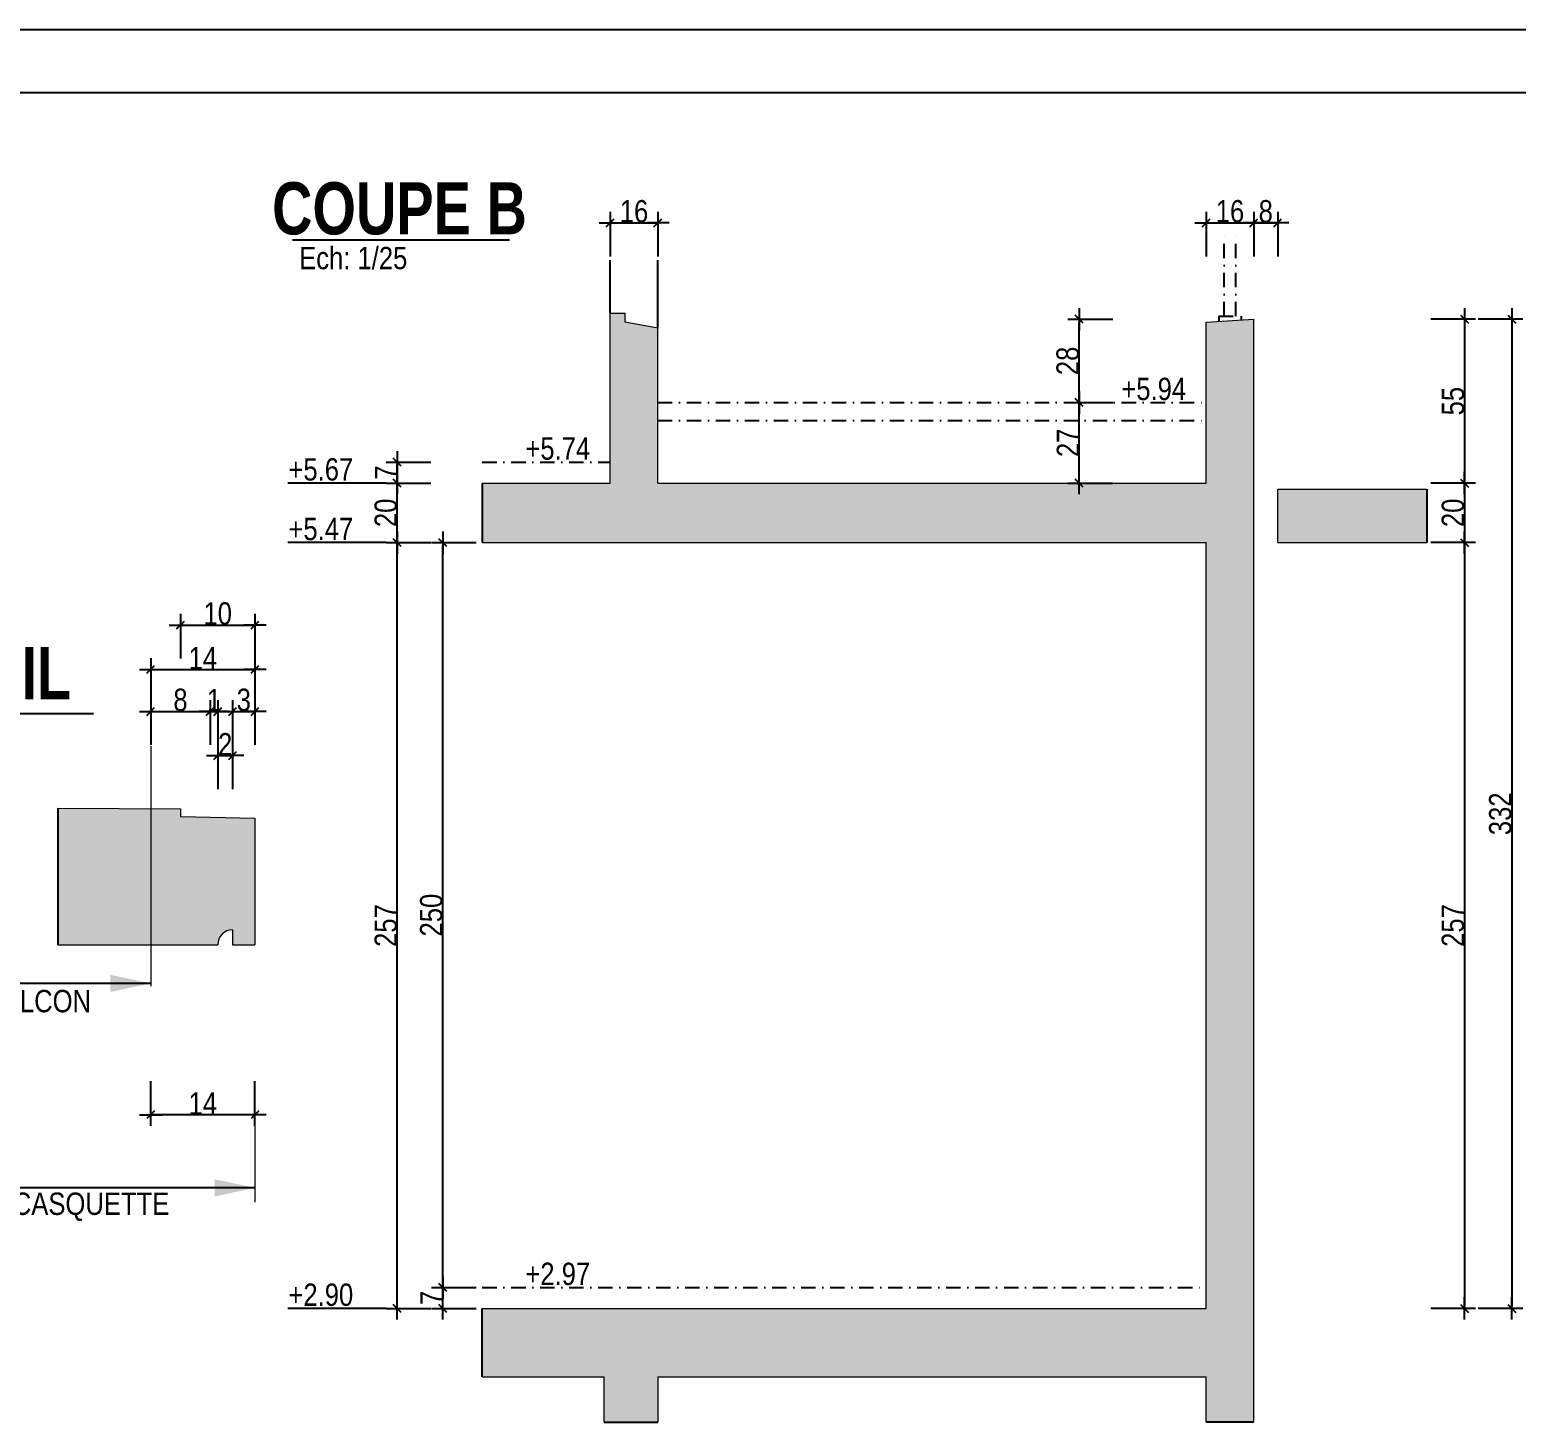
# Model space of a CAD drawing. Header units: centimetres. Extents: x -31 to 9059, y 2319 to 6519.
# Drawn here: x 7041 to 8039, y 5584 to 6519 of the extents above; entities that cross this region are included whole.
import ezdxf
from ezdxf.enums import TextEntityAlignment as Align

# ---------------------------------------------------------------- set-up
doc = ezdxf.new("R2010")
doc.units = ezdxf.units.CM
doc.header["$LTSCALE"] = 12.7
doc.header["$PDMODE"] = 1
doc.header["$PDSIZE"] = -2
doc.linetypes.add('TIRETPTX2', pattern=[50.8, 25.4, -12.7, 0, -12.7])
for name, color, linetype in [('01_cote_gen', 4, 'Continuous'), ('01_linteaux', 2, 'Continuous'), ('01_poch_BN', 9, 'Continuous'), ('01_texte', 230, 'Continuous'), ('AA_COTES', 2, 'Continuous')]:
    doc.layers.add(name, color=color, linetype=linetype)
doc.layers.add('01_murs_coup', color=5, linetype='Continuous', lineweight=60)
doc.layers.add('01_tram_axes', color=2, linetype='TIRETPTX2', lineweight=9)
doc.styles.add('ARIAL NA', font='ARIALN.TTF')
doc.styles.add('impact', font='impact.ttf')
doc.styles.add('STYLE2', font='ARIALN.TTF')
doc.dimstyles.new('JB10', dxfattribs={"dimscale": 0.1, "dimtxt": 150, "dimasz": 15, "dimexe": 0.1, "dimexo": 0.1, "dimgap": 0.09, "dimtad": 1, "dimdec": 1, "dimlfac": 0.2, "dimdsep": 46, "dimtxsty": 'STYLE2', "dimblk1": 'BOND_G', "dimblk2": 'BOND_D', "dimsah": 1, "dimcen": 1.5, "dimdle": 0.01, "dimse1": 1, "dimse2": 1, "dimclrd": 4, "dimclre": 2, "dimclrt": 6, "dimazin": 2, "dimtfac": 2.333333, "dimtdec": 1, "dimtix": 1, "dimtmove": 2, "dimatfit": 3, "dimldrblk": 'BOND_G', "dimfxl": 1, "dimtolj": 1, "dimtzin": 0, "dimarcsym": 0})
doc.dimstyles.new('JB25', dxfattribs={"dimscale": 0.1, "dimtxt": 150, "dimasz": 15, "dimexe": 0.1, "dimexo": 0.1, "dimgap": 0.09, "dimtad": 1, "dimdec": 1, "dimlfac": 0.5, "dimdsep": 46, "dimtxsty": 'STYLE2', "dimblk1": 'BOND_G', "dimblk2": 'BOND_D', "dimsah": 1, "dimcen": 1.5, "dimdle": 0.01, "dimse1": 1, "dimse2": 1, "dimclrd": 4, "dimclre": 2, "dimclrt": 6, "dimazin": 2, "dimtfac": 2.333333, "dimtdec": 1, "dimtix": 1, "dimtmove": 2, "dimatfit": 3, "dimldrblk": 'BOND_G', "dimfxl": 1, "dimtolj": 1, "dimtzin": 0, "dimarcsym": 0})

# ---------------------------------------------------------------- blocks, each defined once
blk = doc.blocks.new('BOND_G')
at = {"layer": 'AA_COTES', "color": 0}
for p, q in [((0, -5), (0, 15)), ((5, 0), (-5, 0)), ((1.77, 1.77), (-1.77, -1.77))]:
    blk.add_line(p, q, dxfattribs=at)
blk = doc.blocks.new('BOND_D')
at = {"layer": 'AA_COTES', "color": 0}
for p, q in [((5, 0), (-5, 0)), ((-1.77, -1.77), (1.77, 1.77)), ((0, 5), (0, -15))]:
    blk.add_line(p, q, dxfattribs=at)
blk = doc.blocks.new('*D1445')
at = {"layer": '01_cote_gen', "color": 4, "lineweight": -2, "ltscale": 2, "transparency": 16777216}
blk.add_line((7123.75, 6061.32), (7160.75, 6061.32), dxfattribs=at)
at = {"layer": 'Defpoints', "color": 0, "ltscale": 2, "transparency": 16777216}
for p in [(7162.25, 6061.32), (7122.25, 6031.96), (7162.25, 5894.73)]:
    blk.add_point(p, dxfattribs=at)
at = {"layer": '01_cote_gen', "color": 4, "lineweight": -2, "ltscale": 2, "transparency": 16777216, "xscale": 1.5, "yscale": 1.5, "zscale": 1.5, "rotation": 180}
blk.add_blockref('BOND_G', (7122.25, 6061.32), dxfattribs=at)
at = {"layer": '01_cote_gen', "color": 4, "lineweight": -2, "ltscale": 2, "transparency": 16777216, "xscale": 1.5, "yscale": 1.5, "zscale": 1.5}
blk.add_blockref('BOND_D', (7162.25, 6061.32), dxfattribs=at)
at = {"layer": '01_cote_gen', "color": 6, "lineweight": 0, "ltscale": 2, "transparency": 16777216, "insert": (7142.25, 6068.99), "char_height": 15, "attachment_point": 5, "style": 'STYLE2'}
blk.add_mtext('\\A1;8', dxfattribs=at)
blk = doc.blocks.new('*D1450')
at = {"layer": '01_cote_gen', "color": 4, "lineweight": -2, "ltscale": 2, "transparency": 16777216}
blk.add_line((7163.75, 6061.32), (7165.75, 6061.32), dxfattribs=at)
at = {"layer": 'Defpoints', "color": 0, "ltscale": 2, "transparency": 16777216}
for p in [(7167.25, 6061.32), (7167.25, 5904.73), (7162.25, 5894.73)]:
    blk.add_point(p, dxfattribs=at)
at = {"layer": '01_cote_gen', "color": 4, "lineweight": -2, "ltscale": 2, "transparency": 16777216, "xscale": 1.5, "yscale": 1.5, "zscale": 1.5, "rotation": 180}
blk.add_blockref('BOND_G', (7162.25, 6061.32), dxfattribs=at)
at = {"layer": '01_cote_gen', "color": 4, "lineweight": -2, "ltscale": 2, "transparency": 16777216, "xscale": 1.5, "yscale": 1.5, "zscale": 1.5}
blk.add_blockref('BOND_D', (7167.25, 6061.32), dxfattribs=at)
at = {"layer": '01_cote_gen', "color": 6, "lineweight": 0, "ltscale": 2, "transparency": 16777216, "insert": (7164.75, 6068.86), "char_height": 15, "attachment_point": 5, "style": 'STYLE2'}
blk.add_mtext('\\A1;1', dxfattribs=at)
blk = doc.blocks.new('*D1451')
at = {"layer": '01_cote_gen', "color": 4, "lineweight": -2, "ltscale": 2, "transparency": 16777216}
blk.add_line((7168.75, 6031.73), (7175.75, 6031.73), dxfattribs=at)
at = {"layer": 'Defpoints', "color": 0, "ltscale": 2, "transparency": 16777216}
for p in [(7177.25, 6031.73), (7167.25, 5904.73), (7177.25, 5904.73)]:
    blk.add_point(p, dxfattribs=at)
at = {"layer": '01_cote_gen', "color": 4, "lineweight": -2, "ltscale": 2, "transparency": 16777216, "xscale": 1.5, "yscale": 1.5, "zscale": 1.5, "rotation": 180}
blk.add_blockref('BOND_G', (7167.25, 6031.73), dxfattribs=at)
at = {"layer": '01_cote_gen', "color": 4, "lineweight": -2, "ltscale": 2, "transparency": 16777216, "xscale": 1.5, "yscale": 1.5, "zscale": 1.5}
blk.add_blockref('BOND_D', (7177.25, 6031.73), dxfattribs=at)
at = {"layer": '01_cote_gen', "color": 6, "lineweight": 0, "ltscale": 2, "transparency": 16777216, "insert": (7172.25, 6039.27), "char_height": 15, "attachment_point": 5, "style": 'STYLE2'}
blk.add_mtext('\\A1;2', dxfattribs=at)
blk = doc.blocks.new('*D1452')
at = {"layer": '01_cote_gen', "color": 4, "lineweight": -2, "ltscale": 2, "transparency": 16777216}
blk.add_line((7178.75, 6061.32), (7190.75, 6061.32), dxfattribs=at)
at = {"layer": 'Defpoints', "color": 0, "ltscale": 2, "transparency": 16777216}
for p in [(7192.25, 6061.32), (7177.25, 5904.73), (7192.25, 5904.73)]:
    blk.add_point(p, dxfattribs=at)
at = {"layer": '01_cote_gen', "color": 4, "lineweight": -2, "ltscale": 2, "transparency": 16777216, "xscale": 1.5, "yscale": 1.5, "zscale": 1.5, "rotation": 180}
blk.add_blockref('BOND_G', (7177.25, 6061.32), dxfattribs=at)
at = {"layer": '01_cote_gen', "color": 4, "lineweight": -2, "ltscale": 2, "transparency": 16777216, "xscale": 1.5, "yscale": 1.5, "zscale": 1.5}
blk.add_blockref('BOND_D', (7192.25, 6061.32), dxfattribs=at)
at = {"layer": '01_cote_gen', "color": 6, "lineweight": 0, "ltscale": 2, "transparency": 16777216, "insert": (7184.75, 6068.99), "char_height": 15, "attachment_point": 5, "style": 'STYLE2'}
blk.add_mtext('\\A1;3', dxfattribs=at)
blk = doc.blocks.new('*D1446')
at = {"layer": '01_cote_gen', "color": 4, "lineweight": -2, "ltscale": 2, "transparency": 16777216}
blk.add_line((7123.75, 6089.53), (7190.75, 6089.53), dxfattribs=at)
at = {"layer": 'Defpoints', "color": 0, "ltscale": 2, "transparency": 16777216}
for p in [(7192.25, 6089.53), (7192.25, 6038.82), (7122.25, 6009.23)]:
    blk.add_point(p, dxfattribs=at)
at = {"layer": '01_cote_gen', "color": 4, "lineweight": -2, "ltscale": 2, "transparency": 16777216, "xscale": 1.5, "yscale": 1.5, "zscale": 1.5, "rotation": 180}
blk.add_blockref('BOND_G', (7122.25, 6089.53), dxfattribs=at)
at = {"layer": '01_cote_gen', "color": 4, "lineweight": -2, "ltscale": 2, "transparency": 16777216, "xscale": 1.5, "yscale": 1.5, "zscale": 1.5}
blk.add_blockref('BOND_D', (7192.25, 6089.53), dxfattribs=at)
at = {"layer": '01_cote_gen', "color": 6, "lineweight": 0, "ltscale": 2, "transparency": 16777216, "insert": (7157.25, 6097.07), "char_height": 15, "attachment_point": 5, "style": 'STYLE2'}
blk.add_mtext('\\A1;14', dxfattribs=at)
blk = doc.blocks.new('*D1453')
at = {"layer": '01_cote_gen', "color": 4, "lineweight": -2, "ltscale": 2, "transparency": 16777216}
blk.add_line((7190.75, 5790.62), (7123.75, 5790.62), dxfattribs=at)
at = {"layer": 'Defpoints', "color": 0, "ltscale": 2, "transparency": 16777216}
for p in [(7122.25, 5904.73), (7192.25, 5904.73), (7122.25, 5790.62)]:
    blk.add_point(p, dxfattribs=at)
at = {"layer": '01_cote_gen', "color": 4, "lineweight": -2, "ltscale": 2, "transparency": 16777216, "xscale": 1.5, "yscale": 1.5, "zscale": 1.5, "rotation": 180}
blk.add_blockref('BOND_D', (7122.25, 5790.62), dxfattribs=at)
at = {"layer": '01_cote_gen', "color": 4, "lineweight": -2, "ltscale": 2, "transparency": 16777216, "xscale": 1.5, "yscale": 1.5, "zscale": 1.5}
blk.add_blockref('BOND_G', (7192.25, 5790.62), dxfattribs=at)
at = {"layer": '01_cote_gen', "color": 6, "lineweight": 0, "ltscale": 2, "transparency": 16777216, "insert": (7157.25, 5798.16), "char_height": 15, "attachment_point": 5, "style": 'STYLE2'}
blk.add_mtext('\\A1;14', dxfattribs=at)
blk = doc.blocks.new('*D1454')
at = {"layer": '01_cote_gen', "color": 4, "lineweight": -2, "ltscale": 2, "transparency": 16777216}
blk.add_line((7143.75, 6119.3), (7190.75, 6119.3), dxfattribs=at)
at = {"layer": 'Defpoints', "color": 0, "ltscale": 2, "transparency": 16777216}
for p in [(7192.25, 6119.3), (7142.25, 5995.88), (7192.25, 5989.73)]:
    blk.add_point(p, dxfattribs=at)
at = {"layer": '01_cote_gen', "color": 4, "lineweight": -2, "ltscale": 2, "transparency": 16777216, "xscale": 1.5, "yscale": 1.5, "zscale": 1.5, "rotation": 180}
blk.add_blockref('BOND_G', (7142.25, 6119.3), dxfattribs=at)
at = {"layer": '01_cote_gen', "color": 4, "lineweight": -2, "ltscale": 2, "transparency": 16777216, "xscale": 1.5, "yscale": 1.5, "zscale": 1.5}
blk.add_blockref('BOND_D', (7192.25, 6119.3), dxfattribs=at)
at = {"layer": '01_cote_gen', "color": 6, "lineweight": 0, "ltscale": 2, "transparency": 16777216, "insert": (7167.25, 6126.97), "char_height": 15, "attachment_point": 5, "style": 'STYLE2'}
blk.add_mtext('\\A1;10', dxfattribs=at)
blk = doc.blocks.new('*D1461')
at = {"layer": '01_cote_gen', "color": 4, "lineweight": -2, "transparency": 16777216}
blk.add_line((7318.28, 5662.09), (7318.28, 5673.09), dxfattribs=at)
at = {"layer": 'Defpoints', "color": 0, "transparency": 16777216}
for p in [(7318.28, 5674.59), (7411.81, 5674.59), (7424.43, 5660.59)]:
    blk.add_point(p, dxfattribs=at)
at = {"layer": '01_cote_gen', "color": 4, "lineweight": -2, "transparency": 16777216, "xscale": 1.5, "yscale": 1.5, "zscale": 1.5}
for name, p, rotation in [('BOND_D', (7318.28, 5674.59), 90), ('BOND_G', (7318.28, 5660.59), 270)]:
    blk.add_blockref(name, p, dxfattribs=dict(at, rotation=rotation))
at = {"layer": '01_cote_gen', "color": 6, "transparency": 16777216, "insert": (7310.77, 5667.59), "char_height": 15, "attachment_point": 5, "rotation": 90, "style": 'STYLE2'}
blk.add_mtext('\\A1;7', dxfattribs=at)
blk = doc.blocks.new('*D1459')
at = {"layer": '01_cote_gen', "color": 4, "lineweight": -2, "transparency": 16777216}
blk.add_line((7287.76, 6176.09), (7287.76, 6213.09), dxfattribs=at)
at = {"layer": 'Defpoints', "color": 0, "transparency": 16777216}
for p in [(7287.76, 6214.59), (7310.26, 6214.59), (7310.26, 6174.59)]:
    blk.add_point(p, dxfattribs=at)
at = {"layer": '01_cote_gen', "color": 4, "lineweight": -2, "transparency": 16777216, "xscale": 1.5, "yscale": 1.5, "zscale": 1.5}
for name, p, rotation in [('BOND_D', (7287.76, 6214.59), 90), ('BOND_G', (7287.76, 6174.59), 270)]:
    blk.add_blockref(name, p, dxfattribs=dict(at, rotation=rotation))
at = {"layer": '01_cote_gen', "color": 6, "transparency": 16777216, "insert": (7280.09, 6194.59), "char_height": 15, "attachment_point": 5, "rotation": 90, "style": 'STYLE2'}
blk.add_mtext('\\A1;20', dxfattribs=at)
blk = doc.blocks.new('*D1460')
at = {"layer": '01_cote_gen', "color": 4, "lineweight": -2, "transparency": 16777216}
blk.add_line((7287.76, 5662.09), (7287.76, 6173.09), dxfattribs=at)
at = {"layer": 'Defpoints', "color": 0, "transparency": 16777216}
for p in [(7287.76, 6174.59), (7340.85, 6174.59), (7370.31, 5660.59)]:
    blk.add_point(p, dxfattribs=at)
at = {"layer": '01_cote_gen', "color": 4, "lineweight": -2, "transparency": 16777216, "xscale": 1.5, "yscale": 1.5, "zscale": 1.5}
for name, p, rotation in [('BOND_D', (7287.76, 6174.59), 90), ('BOND_G', (7287.76, 5660.59), 270)]:
    blk.add_blockref(name, p, dxfattribs=dict(at, rotation=rotation))
at = {"layer": '01_cote_gen', "color": 6, "transparency": 16777216, "insert": (7280.09, 5917.59), "char_height": 15, "attachment_point": 5, "rotation": 90, "style": 'STYLE2'}
blk.add_mtext('\\A1;257', dxfattribs=at)
blk = doc.blocks.new('*D1462')
at = {"layer": '01_cote_gen', "color": 4, "lineweight": -2, "transparency": 16777216}
blk.add_line((7287.76, 6216.09), (7287.76, 6227.09), dxfattribs=at)
at = {"layer": 'Defpoints', "color": 0, "transparency": 16777216}
for p in [(7287.76, 6228.59), (7310.26, 6228.59), (7310.26, 6214.59)]:
    blk.add_point(p, dxfattribs=at)
at = {"layer": '01_cote_gen', "color": 4, "lineweight": -2, "transparency": 16777216, "xscale": 1.5, "yscale": 1.5, "zscale": 1.5}
for name, p, rotation in [('BOND_D', (7287.76, 6228.59), 90), ('BOND_G', (7287.76, 6214.59), 270)]:
    blk.add_blockref(name, p, dxfattribs=dict(at, rotation=rotation))
at = {"layer": '01_cote_gen', "color": 6, "transparency": 16777216, "insert": (7280.25, 6221.59), "char_height": 15, "attachment_point": 5, "rotation": 90, "style": 'STYLE2'}
blk.add_mtext('\\A1;7', dxfattribs=at)
blk = doc.blocks.new('*D1463')
at = {"layer": '01_cote_gen', "color": 4, "lineweight": -2, "transparency": 16777216}
blk.add_line((7864.17, 6389.25), (7877.17, 6389.25), dxfattribs=at)
at = {"layer": 'Defpoints', "color": 0, "transparency": 16777216}
for p in [(7878.67, 6389.25), (7862.67, 6366.75), (7878.67, 6366.75)]:
    blk.add_point(p, dxfattribs=at)
at = {"layer": '01_cote_gen', "color": 4, "lineweight": -2, "transparency": 16777216, "xscale": 1.5, "yscale": 1.5, "zscale": 1.5, "rotation": 180}
blk.add_blockref('BOND_G', (7862.67, 6389.25), dxfattribs=at)
at = {"layer": '01_cote_gen', "color": 4, "lineweight": -2, "transparency": 16777216, "xscale": 1.5, "yscale": 1.5, "zscale": 1.5}
blk.add_blockref('BOND_D', (7878.67, 6389.25), dxfattribs=at)
at = {"layer": '01_cote_gen', "color": 6, "transparency": 16777216, "insert": (7870.67, 6396.92), "char_height": 15, "attachment_point": 5, "style": 'STYLE2'}
blk.add_mtext('\\A1;8', dxfattribs=at)
blk = doc.blocks.new('*D1464')
at = {"layer": '01_cote_gen', "color": 4, "lineweight": -2, "transparency": 16777216}
blk.add_line((7318.28, 5676.09), (7318.28, 6173.09), dxfattribs=at)
at = {"layer": 'Defpoints', "color": 0, "transparency": 16777216}
for p in [(7310.26, 6174.59), (7318.28, 6174.59), (7340.78, 5674.59)]:
    blk.add_point(p, dxfattribs=at)
at = {"layer": '01_cote_gen', "color": 4, "lineweight": -2, "transparency": 16777216, "xscale": 1.5, "yscale": 1.5, "zscale": 1.5}
for name, p, rotation in [('BOND_D', (7318.28, 6174.59), 90), ('BOND_G', (7318.28, 5674.59), 270)]:
    blk.add_blockref(name, p, dxfattribs=dict(at, rotation=rotation))
at = {"layer": '01_cote_gen', "color": 6, "transparency": 16777216, "insert": (7310.61, 5924.59), "char_height": 15, "attachment_point": 5, "rotation": 90, "style": 'STYLE2'}
blk.add_mtext('\\A1;250', dxfattribs=at)
blk = doc.blocks.new('*D1465')
at = {"layer": '01_cote_gen', "color": 4, "lineweight": -2, "transparency": 16777216}
blk.add_line((7745.42, 6216.09), (7745.42, 6267.09), dxfattribs=at)
at = {"layer": 'Defpoints', "color": 0, "transparency": 16777216}
for p in [(7745.42, 6268.59), (7785.13, 6268.59), (7785.13, 6214.59)]:
    blk.add_point(p, dxfattribs=at)
at = {"layer": '01_cote_gen', "color": 4, "lineweight": -2, "transparency": 16777216, "xscale": 1.5, "yscale": 1.5, "zscale": 1.5}
for name, p, rotation in [('BOND_D', (7745.42, 6268.59), 90), ('BOND_G', (7745.42, 6214.59), 270)]:
    blk.add_blockref(name, p, dxfattribs=dict(at, rotation=rotation))
at = {"layer": '01_cote_gen', "color": 6, "transparency": 16777216, "insert": (7737.88, 6241.59), "char_height": 15, "attachment_point": 5, "rotation": 90, "style": 'STYLE2'}
blk.add_mtext('\\A1;27', dxfattribs=at)
blk = doc.blocks.new('*D1466')
at = {"layer": '01_cote_gen', "color": 4, "lineweight": -2, "transparency": 16777216}
blk.add_line((7745.42, 6270.09), (7745.42, 6323.09), dxfattribs=at)
at = {"layer": 'Defpoints', "color": 0, "transparency": 16777216}
for p in [(7745.42, 6324.59), (7767.92, 6324.59), (7780.59, 6268.59)]:
    blk.add_point(p, dxfattribs=at)
at = {"layer": '01_cote_gen', "color": 4, "lineweight": -2, "transparency": 16777216, "xscale": 1.5, "yscale": 1.5, "zscale": 1.5}
for name, p, rotation in [('BOND_D', (7745.42, 6324.59), 90), ('BOND_G', (7745.42, 6268.59), 270)]:
    blk.add_blockref(name, p, dxfattribs=dict(at, rotation=rotation))
at = {"layer": '01_cote_gen', "color": 6, "transparency": 16777216, "insert": (7737.75, 6296.59), "char_height": 15, "attachment_point": 5, "rotation": 90, "style": 'STYLE2'}
blk.add_mtext('\\A1;28', dxfattribs=at)
blk = doc.blocks.new('*D1467')
at = {"layer": '01_cote_gen', "color": 4, "lineweight": -2, "transparency": 16777216}
blk.add_line((8004.03, 6323.09), (8004.03, 6216.09), dxfattribs=at)
at = {"layer": 'Defpoints', "color": 0, "transparency": 16777216}
for p in [(7862.67, 6324.59), (7830.67, 6214.59), (8004.03, 6214.59)]:
    blk.add_point(p, dxfattribs=at)
at = {"layer": '01_cote_gen', "color": 4, "lineweight": -2, "transparency": 16777216, "xscale": 1.5, "yscale": 1.5, "zscale": 1.5}
for name, p, rotation in [('BOND_G', (8004.03, 6324.59), 90), ('BOND_D', (8004.03, 6214.59), 270)]:
    blk.add_blockref(name, p, dxfattribs=dict(at, rotation=rotation))
at = {"layer": '01_cote_gen', "color": 6, "transparency": 16777216, "insert": (7996.39, 6269.59), "char_height": 15, "attachment_point": 5, "rotation": 90, "style": 'STYLE2'}
blk.add_mtext('\\A1;55', dxfattribs=at)
blk = doc.blocks.new('*D1468')
at = {"layer": '01_cote_gen', "color": 4, "lineweight": -2, "transparency": 16777216}
blk.add_line((8004.03, 6213.09), (8004.03, 6176.09), dxfattribs=at)
at = {"layer": 'Defpoints', "color": 0, "transparency": 16777216}
for p in [(7830.67, 6214.59), (7830.67, 6174.59), (8004.03, 6174.59)]:
    blk.add_point(p, dxfattribs=at)
at = {"layer": '01_cote_gen', "color": 4, "lineweight": -2, "transparency": 16777216, "xscale": 1.5, "yscale": 1.5, "zscale": 1.5}
for name, p, rotation in [('BOND_G', (8004.03, 6214.59), 90), ('BOND_D', (8004.03, 6174.59), 270)]:
    blk.add_blockref(name, p, dxfattribs=dict(at, rotation=rotation))
at = {"layer": '01_cote_gen', "color": 6, "transparency": 16777216, "insert": (7996.36, 6194.59), "char_height": 15, "attachment_point": 5, "rotation": 90, "style": 'STYLE2'}
blk.add_mtext('\\A1;20', dxfattribs=at)
blk = doc.blocks.new('*D1469')
at = {"layer": '01_cote_gen', "color": 4, "lineweight": -2, "transparency": 16777216}
blk.add_line((8004.03, 6173.09), (8004.03, 5662.09), dxfattribs=at)
at = {"layer": 'Defpoints', "color": 0, "transparency": 16777216}
for p in [(7830.67, 6174.59), (7830.67, 5660.59), (8004.03, 5660.59)]:
    blk.add_point(p, dxfattribs=at)
at = {"layer": '01_cote_gen', "color": 4, "lineweight": -2, "transparency": 16777216, "xscale": 1.5, "yscale": 1.5, "zscale": 1.5}
for name, p, rotation in [('BOND_G', (8004.03, 6174.59), 90), ('BOND_D', (8004.03, 5660.59), 270)]:
    blk.add_blockref(name, p, dxfattribs=dict(at, rotation=rotation))
at = {"layer": '01_cote_gen', "color": 6, "transparency": 16777216, "insert": (7996.36, 5917.59), "char_height": 15, "attachment_point": 5, "rotation": 90, "style": 'STYLE2'}
blk.add_mtext('\\A1;257', dxfattribs=at)
blk = doc.blocks.new('*D1470')
at = {"layer": '01_cote_gen', "color": 4, "lineweight": -2, "transparency": 16777216}
blk.add_line((8035.8, 6323.09), (8035.8, 5662.09), dxfattribs=at)
at = {"layer": 'Defpoints', "color": 0, "transparency": 16777216}
for p in [(7862.67, 6324.59), (7830.67, 5660.59), (8035.8, 5660.59)]:
    blk.add_point(p, dxfattribs=at)
at = {"layer": '01_cote_gen', "color": 4, "lineweight": -2, "transparency": 16777216, "xscale": 1.5, "yscale": 1.5, "zscale": 1.5}
for name, p, rotation in [('BOND_G', (8035.8, 6324.59), 90), ('BOND_D', (8035.8, 5660.59), 270)]:
    blk.add_blockref(name, p, dxfattribs=dict(at, rotation=rotation))
at = {"layer": '01_cote_gen', "color": 6, "transparency": 16777216, "insert": (8028.13, 5992.59), "char_height": 15, "attachment_point": 5, "rotation": 90, "style": 'STYLE2'}
blk.add_mtext('\\A1;332', dxfattribs=at)
blk = doc.blocks.new('*D1471')
at = {"layer": '01_cote_gen', "color": 4, "lineweight": -2, "transparency": 16777216}
blk.add_line((7832.17, 6389.25), (7861.17, 6389.25), dxfattribs=at)
at = {"layer": 'Defpoints', "color": 0, "transparency": 16777216}
for p in [(7862.67, 6389.25), (7830.67, 6366.75), (7862.67, 6324.59)]:
    blk.add_point(p, dxfattribs=at)
at = {"layer": '01_cote_gen', "color": 4, "lineweight": -2, "transparency": 16777216, "xscale": 1.5, "yscale": 1.5, "zscale": 1.5, "rotation": 180}
blk.add_blockref('BOND_G', (7830.67, 6389.25), dxfattribs=at)
at = {"layer": '01_cote_gen', "color": 4, "lineweight": -2, "transparency": 16777216, "xscale": 1.5, "yscale": 1.5, "zscale": 1.5}
blk.add_blockref('BOND_D', (7862.67, 6389.25), dxfattribs=at)
at = {"layer": '01_cote_gen', "color": 6, "transparency": 16777216, "insert": (7846.67, 6396.92), "char_height": 15, "attachment_point": 5, "style": 'STYLE2'}
blk.add_mtext('\\A1;16', dxfattribs=at)
blk = doc.blocks.new('*D1472')
at = {"layer": '01_cote_gen', "color": 4, "lineweight": -2, "transparency": 16777216}
blk.add_line((7432.17, 6389.25), (7461.17, 6389.25), dxfattribs=at)
at = {"layer": 'Defpoints', "color": 0, "transparency": 16777216}
for p in [(7462.67, 6389.25), (7430.67, 6364.3), (7462.67, 6364.3)]:
    blk.add_point(p, dxfattribs=at)
at = {"layer": '01_cote_gen', "color": 4, "lineweight": -2, "transparency": 16777216, "xscale": 1.5, "yscale": 1.5, "zscale": 1.5, "rotation": 180}
blk.add_blockref('BOND_G', (7430.67, 6389.25), dxfattribs=at)
at = {"layer": '01_cote_gen', "color": 4, "lineweight": -2, "transparency": 16777216, "xscale": 1.5, "yscale": 1.5, "zscale": 1.5}
blk.add_blockref('BOND_D', (7462.67, 6389.25), dxfattribs=at)
at = {"layer": '01_cote_gen', "color": 6, "transparency": 16777216, "insert": (7446.67, 6396.92), "char_height": 15, "attachment_point": 5, "style": 'STYLE2'}
blk.add_mtext('\\A1;16', dxfattribs=at)

msp = doc.modelspace()

# ---------------------------------------------------------------- hatches: boundary and pattern name
at = {"layer": '01_poch_BN'}
h = msp.add_hatch(color=256, dxfattribs=at)
h.dxf.hatch_style = 1
h.paths.add_polyline_path([(7862.67, 6324.59), (7830.67, 6322.59), (7830.67, 6214.59), (7462.67, 6214.59), (7462.67, 6318.59), (7440.67, 6322.59), (7440.67, 6328.59), (7430.67, 6328.59), (7430.67, 6214.59), (7344.8, 6214.59), (7344.8, 6174.59), (7830.67, 6174.59), (7830.67, 5660.59), (7344.8, 5660.59), (7344.8, 5614.59), (7426.67, 5614.59), (7426.67, 5584.17), (7462.67, 5584.17), (7462.67, 5614.59), (7830.67, 5614.59), (7830.67, 5584.17), (7862.67, 5584.17)])
h = msp.add_hatch(color=256, dxfattribs=at)
h.dxf.hatch_style = 1
h.paths.add_polyline_path([(7978.82, 6210.59), (7878.67, 6210.59), (7878.67, 6174.59), (7978.82, 6174.59)])
at = {"layer": '01_poch_BN', "ltscale": 0.1}
h = msp.add_hatch(color=256, dxfattribs=at)
h.dxf.hatch_style = 1
h.paths.add_polyline_path([(7122.25, 5996), (7059.86, 5996.37), (7059.86, 5904.73), (7122.25, 5904.73)])
h.paths.add_polyline_path([(7192.25, 5989.73), (7142.25, 5990.87), (7142.25, 5995.88), (7122.25, 5996), (7122.25, 5904.73), (7167.25, 5904.73, -0.414214), (7177.25, 5914.73), (7177.25, 5904.73), (7192.25, 5904.73)])

# ---------------------------------------------------------------- linework, layer by layer
at = {"layer": '01_cote_gen'}
msp.add_line((9059.29, 6518.88), (-30.71, 6518.88), dxfattribs=at)
at = {"layer": '01_cote_gen', "lineweight": 0, "ltscale": 2}
msp.add_line((7192.25, 5783.12), (7192.25, 5731.86), dxfattribs=at)
at = {"layer": '01_linteaux', "linetype": 'TIRETPTX2', "ltscale": 0.03}
for p, q in [((7842.67, 6326.59), (7842.67, 6384.52)), ((7850.67, 6326.59), (7850.67, 6384.52)), ((7839.1, 6326.59), (7854.24, 6326.59)), ((7839.1, 6326.59), (7839.1, 6323.12)), ((7854.24, 6326.59), (7854.24, 6324.06)), ((7462.67, 6268.59), (7830.67, 6268.59)), ((7462.67, 6256.59), (7830.67, 6256.59)), ((7344.8, 6228.59), (7430.67, 6228.59)), ((7344.8, 5674.59), (7830.67, 5674.59))]:
    msp.add_line(p, q, dxfattribs=at)
at = {"layer": '01_linteaux'}
for p, q in [((7430.67, 6328.59), (7430.67, 6364.3)), ((7462.67, 6318.59), (7462.67, 6364.3))]:
    msp.add_line(p, q, dxfattribs=at)
at = {"layer": '01_murs_coup', "linetype": 'Continuous', "lineweight": 0}
for p, q in [((7430.67, 6214.59), (7430.67, 6328.59)), ((7462.67, 6214.59), (7462.67, 6318.59)), ((7830.67, 6322.59), (7862.67, 6324.59)), ((7830.67, 6214.59), (7830.67, 6322.59)), ((7862.67, 5584.17), (7862.67, 6324.59)), ((7462.67, 6214.59), (7830.67, 6214.59)), ((7878.67, 6174.59), (7878.67, 6210.59)), ((7878.67, 6210.59), (7978.82, 6210.59)), ((7830.67, 5660.59), (7830.67, 6174.59)), ((7878.67, 6174.59), (7978.82, 6174.59)), ((7059.86, 5996.37), (7142.25, 5995.88)), ((7142.25, 5995.88), (7142.25, 5990.87)), ((7142.25, 5990.87), (7192.25, 5989.73)), ((7192.25, 5989.73), (7192.25, 5904.73)), ((7177.25, 5914.73), (7177.25, 5904.73)), ((7059.86, 5904.73), (7167.25, 5904.73)), ((7177.25, 5904.73), (7192.25, 5904.73)), ((7830.67, 5584.17), (7830.67, 5614.59))]:
    msp.add_line(p, q, dxfattribs=at)
at = {"layer": '01_murs_coup', "linetype": 'Continuous', "lineweight": 5}
for p, q in [((7430.67, 6328.59), (7440.67, 6328.59)), ((7440.67, 6322.59), (7440.67, 6328.59)), ((7462.67, 6318.59), (7440.67, 6322.59)), ((7344.8, 6214.59), (7430.67, 6214.59)), ((7344.8, 6174.59), (7830.67, 6174.59)), ((7344.8, 5614.59), (7426.67, 5614.59)), ((7426.67, 5584.17), (7426.67, 5614.59)), ((7462.67, 5614.59), (7830.67, 5614.59))]:
    msp.add_line(p, q, dxfattribs=at)
for points in [[(7344.8, 5660.59), (7830.67, 5660.59)], [(7462.67, 5614.59), (7462.67, 5584.17)]]:
    msp.add_lwpolyline(points, dxfattribs=at)
at = {"layer": '01_murs_coup', "linetype": 'Continuous', "lineweight": 0}
msp.add_arc((7177.25, 5904.73), 10, 90, 180, dxfattribs=at)
at = {"layer": '01_poch_BN'}
for p, q in [((7344.8, 6214.59), (7344.8, 6174.59)), ((7978.82, 6210.59), (7978.82, 6174.59)), ((7344.8, 5614.59), (7344.8, 5660.59)), ((7426.67, 5584.17), (7462.67, 5584.17)), ((7862.67, 5584.17), (7830.67, 5584.17))]:
    msp.add_line(p, q, dxfattribs=at)
at = {"layer": '01_poch_BN', "ltscale": 0.1}
msp.add_line((7059.86, 5996.37), (7059.86, 5904.73), dxfattribs=at)
at = {"layer": '01_texte'}
for p, q in [((19.29, 6476.69), (9009.29, 6476.69)), ((7217.42, 6377.91), (7363.03, 6377.91)), ((7280.26, 6214.59), (7214.33, 6214.59)), ((7280.26, 6174.59), (7214.33, 6174.59)), ((6925.55, 6059.89), (7083.86, 6059.89)), ((7122.25, 5878.75), (6946.5, 5878.75)), ((7192.25, 5741.5), (6948.96, 5741.5)), ((7280.26, 5660.59), (7214.33, 5660.59))]:
    msp.add_line(p, q, dxfattribs=at)
for points in [[(7122.25, 5878.75), (7095.14, 5884.56), (7095.14, 5878.75)], [(7122.25, 5878.75), (7095.14, 5872.95), (7095.14, 5878.75)], [(7192.25, 5741.5), (7165.14, 5747.3), (7165.14, 5741.5)], [(7192.25, 5741.5), (7165.14, 5735.7), (7165.14, 5741.5)]]:
    msp.add_solid(points, dxfattribs=at)
at = {"layer": '01_tram_axes', "ltscale": 0.5}
msp.add_line((7122.25, 6038.09), (7122.25, 5768.91), dxfattribs=at)

# ---------------------------------------------------------------- texts
at = {"layer": '01_texte', "style": 'impact'}
for s, p in [('COUPE B', (7289.24, 6399.01)), ('DETAIL', (7001.12, 6086.95))]:
    msp.add_text(s, height=35, dxfattribs=at).set_placement(p, align=Align.MIDDLE)
at = {"layer": '01_texte'}
for s, style, p in [('Ech: 1/25', 'STYLE2', (7221.9, 6358.13)), ('+5.94', 'ARIAL NA', (7773.74, 6270.28)), ('+5.74', 'ARIAL NA', (7373.74, 6230.28)), ('+5.67', 'ARIAL NA', (7214.71, 6216.28)), ('+5.47', 'ARIAL NA', (7214.71, 6176.28)), ('NEZ du BALCON ', 'STYLE2', (6948.56, 5859.37)), ('NEZ de la CASQUETTE ', 'STYLE2', (6948.56, 5723.35)), ('+2.97', 'ARIAL NA', (7373.74, 5676.28)), ('+2.90', 'ARIAL NA', (7214.71, 5662.28))]:
    msp.add_text(s, height=15, dxfattribs=dict(at, style=style)).set_placement(p)

# ---------------------------------------------------------------- dimensions: what is measured, and where the dimension line sits
at = {"layer": '01_cote_gen'}
for base, p1, p2, picture, middle in [((7462.67, 6389.25), (7430.67, 6364.3), (7462.67, 6364.3), '*D1472', (7446.67, 6396.92)), ((7862.67, 6389.25), (7830.67, 6366.75), (7862.67, 6324.59), '*D1471', (7846.67, 6396.92)), ((7878.67, 6389.25), (7862.67, 6366.75), (7878.67, 6366.75), '*D1463', (7870.67, 6396.92))]:
    dim = msp.add_linear_dim(base=base, p1=p1, p2=p2, dimstyle='JB25', dxfattribs=at)
    dim.commit()
    dim.dimension.update_dxf_attribs({"geometry": picture, "text_midpoint": middle})
for base, p1, p2, picture, middle in [((7745.42, 6324.59), (7780.59, 6268.59), (7767.92, 6324.59), '*D1466', (7737.75, 6296.59)), ((8004.03, 6214.59), (7862.67, 6324.59), (7830.67, 6214.59), '*D1467', (7996.39, 6269.59)), ((8035.8, 5660.59), (7862.67, 6324.59), (7830.67, 5660.59), '*D1470', (8028.13, 5992.59)), ((7745.42, 6268.59), (7785.13, 6214.59), (7785.13, 6268.59), '*D1465', (7737.88, 6241.59)), ((7287.76, 6228.59), (7310.26, 6214.59), (7310.26, 6228.59), '*D1462', (7280.25, 6221.59)), ((7287.76, 6214.59), (7310.26, 6174.59), (7310.26, 6214.59), '*D1459', (7280.09, 6194.59)), ((8004.03, 6174.59), (7830.67, 6214.59), (7830.67, 6174.59), '*D1468', (7996.36, 6194.59)), ((7287.76, 6174.59), (7370.31, 5660.59), (7340.85, 6174.59), '*D1460', (7280.09, 5917.59)), ((7318.28, 6174.59), (7340.78, 5674.59), (7310.26, 6174.59), '*D1464', (7310.61, 5924.59)), ((8004.03, 5660.59), (7830.67, 6174.59), (7830.67, 5660.59), '*D1469', (7996.36, 5917.59)), ((7318.28, 5674.59), (7424.43, 5660.59), (7411.81, 5674.59), '*D1461', (7310.77, 5667.59))]:
    dim = msp.add_linear_dim(base=base, p1=p1, p2=p2, angle=90, dimstyle='JB25', dxfattribs=at)
    dim.commit()
    dim.dimension.update_dxf_attribs({"geometry": picture, "text_midpoint": middle})
at = {"layer": '01_cote_gen', "lineweight": 0, "ltscale": 2}
for base, p1, p2, picture, middle in [((7192.25, 6119.3), (7142.25, 5995.88), (7192.25, 5989.73), '*D1454', (7167.25, 6126.97)), ((7192.25, 6089.53), (7122.25, 6009.23), (7192.25, 6038.82), '*D1446', (7157.25, 6097.07)), ((7162.25, 6061.32), (7122.25, 6031.96), (7162.25, 5894.73), '*D1445', (7142.25, 6068.99)), ((7167.25, 6061.32), (7162.25, 5894.73), (7167.25, 5904.73), '*D1450', (7164.75, 6068.86)), ((7192.25, 6061.32), (7177.25, 5904.73), (7192.25, 5904.73), '*D1452', (7184.75, 6068.99)), ((7177.25, 6031.73), (7167.25, 5904.73), (7177.25, 5904.73), '*D1451', (7172.25, 6039.27)), ((7122.25, 5790.62), (7192.25, 5904.73), (7122.25, 5904.73), '*D1453', (7157.25, 5798.16))]:
    dim = msp.add_linear_dim(base=base, p1=p1, p2=p2, dimstyle='JB10', dxfattribs=at)
    dim.commit()
    dim.dimension.update_dxf_attribs({"geometry": picture, "text_midpoint": middle})

doc.saveas('drawing.dxf')
